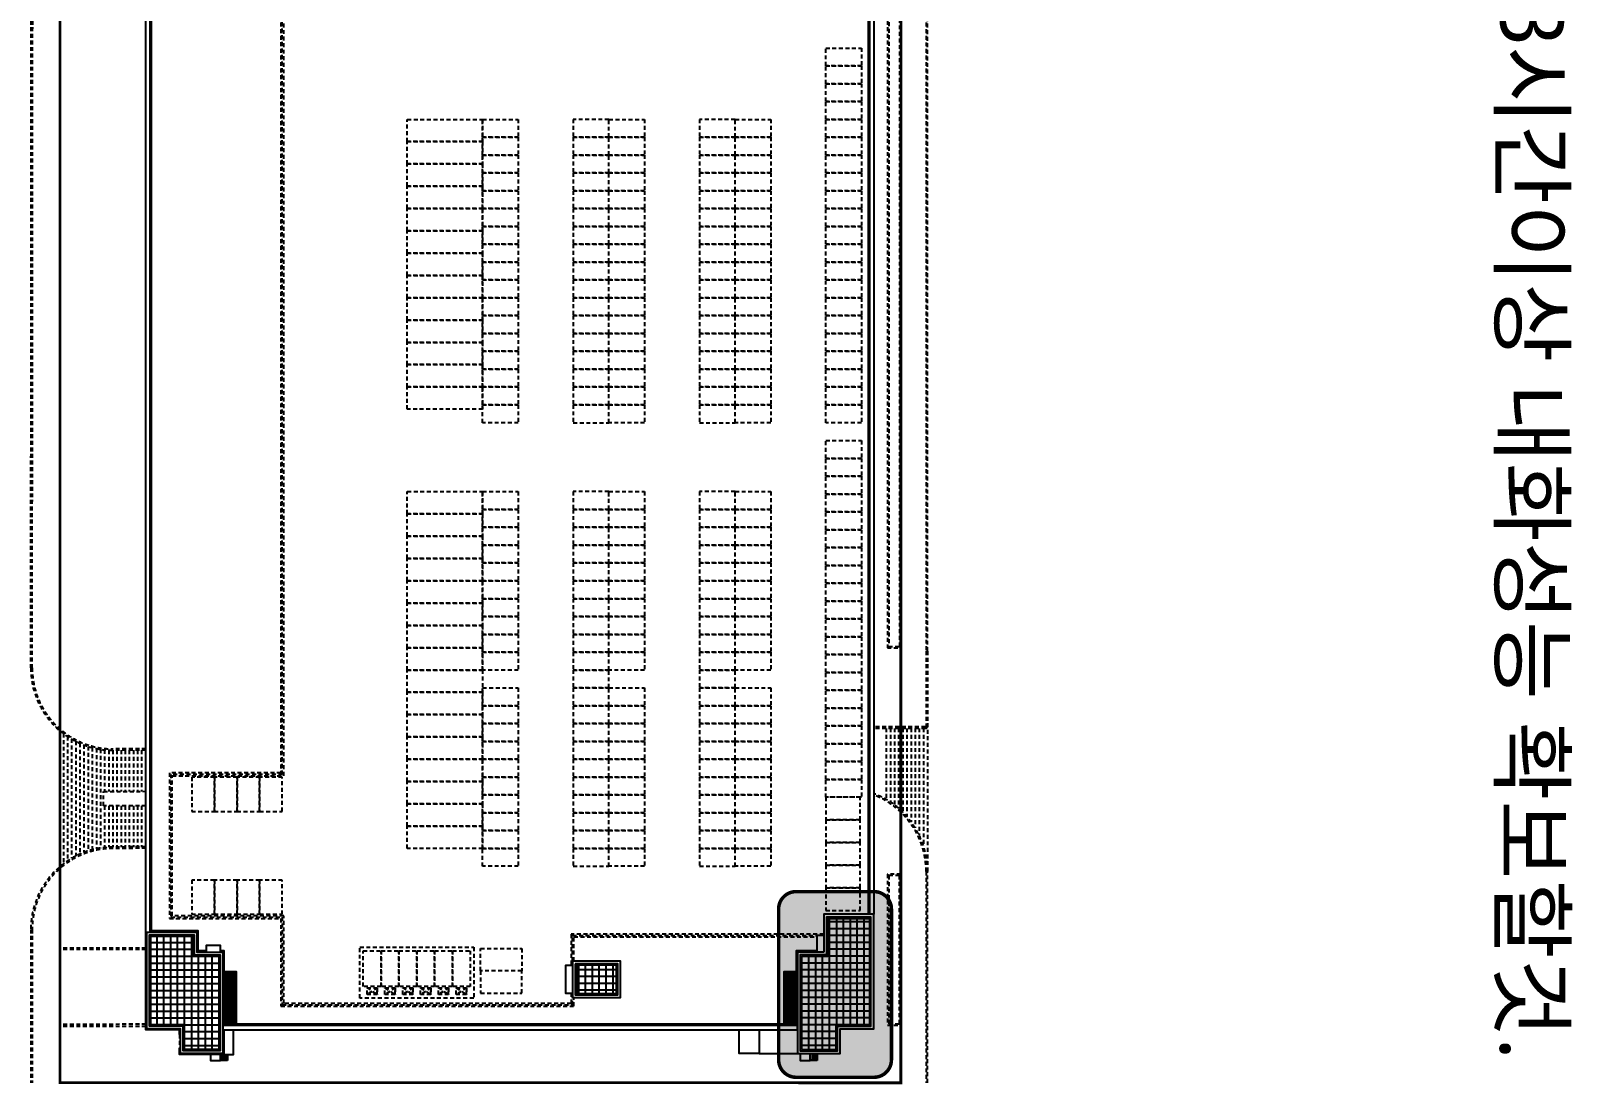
# Model space of a CAD drawing. Header units: millimetres. Extents: x -65167 to 413267, y -17142 to 66587.
# Drawn here: x 263117 to 267520, y 1441 to 4449 of the extents above; entities that cross this region are included whole.
import ezdxf
from ezdxf.enums import TextEntityAlignment as Align

# ---------------------------------------------------------------- set-up
doc = ezdxf.new("R2010")
doc.units = ezdxf.units.MM
doc.header["$LTSCALE"] = 75
doc.header["$MEASUREMENT"] = 0
doc.linetypes.add('-HID', pattern=[2.5, 1.5, -1])
doc.linetypes.add('HIDDEN', pattern=[2, 1, -1])
doc.layers.get('0').update_dxf_attribs({"linetype": 'CONTINUOUS'})
for name, color, linetype in [('ELE2', 3, 'CONTINUOUS'), ('ELE3', 6, 'CONTINUOUS'), ('ELE6', 8, 'CONTINUOUS'), ('ELE9', 9, 'CONTINUOUS'), ('ETC', 9, 'CONTINUOUS'), ('FAC', 6, 'CONTINUOUS'), ('FIN(패널-T75 글라스울)', 6, 'CONTINUOUS'), ('HAT 254', 254, 'CONTINUOUS'), ('HAT-252', 252, 'CONTINUOUS'), ('LAND-2', 4, 'CONTINUOUS'), ('LAND-3', 9, 'CONTINUOUS'), ('LED', 7, 'CONTINUOUS'), ('TEXT', 3, 'CONTINUOUS'), ('TEXT(AXIS)', 2, 'CONTINUOUS'), ('트렌치', 9, 'CONTINUOUS')]:
    doc.layers.add(name, color=color, linetype=linetype)
doc.styles.add('나눔바른고딕', font='NanumBarunGothic.ttf')

# ---------------------------------------------------------------- blocks, each defined once
blk = doc.blocks.new('weee')
at = {"layer": 'ELE2', "color": 253, "ltscale": 0.1}
for points in [[(-5069.6, 49304.1), (-5069.6, 49315.9), (-1925.8, 49315.9)], [(-5069.6, 49304.1), (-1925.8, 49304.1)], [(-1596, 49098.3), (-1607.8, 49098.3), (-1607.8, 47456.8), (-1596, 47456.8), (-1596, 49098.3)], [(-1874.8, 47236.8), (-5072.1, 47236.8), (-5072.1, 48996.4)], [(-1874.8, 47248.5), (-5060.3, 47248.5), (-5060.3, 48996.4), (-5072.1, 48996.4)], [(-1779.3, 48455.4), (-1779.3, 48435.8), (-1700.9, 48435.8), (-1700.9, 48455.4)], [(-1874.8, 47236.8), (-1874.8, 47248.5)]]:
    blk.add_lwpolyline(points, dxfattribs=at)
at = {"layer": 'ELE3', "color": 253, "ltscale": 0.1}
for points in [[(-1596, 48988.5), (-1527.9, 48988.5), (-1527.9, 49098.3)], [(-1596, 47459.2), (-1525.5, 47459.2), (-1525.5, 47332.8), (-1543.6, 47332.8)], [(-1582.8, 47332.8), (-1596, 47332.8), (-1596, 47236.8), (-1874.8, 47236.8)]]:
    blk.add_lwpolyline(points, dxfattribs=at)
at = {"layer": 'ELE6', "color": 253, "ltscale": 0.1}
for points in [[(-1527.9, 49154.2), (-1508.3, 49154.2)], [(-1527.9, 49149.3), (-1510.3, 49149.3)], [(-1527.9, 49144.4), (-1510.3, 49144.4)], [(-1527.9, 49139.5), (-1510.3, 49139.5)], [(-1510.3, 49134.6), (-1510.3, 49154.2)], [(-1509.3, 49134.6), (-1509.3, 49154.2)], [(-1509.3, 49149.3), (-1508.3, 49149.3)], [(-1509.3, 49144.4), (-1508.3, 49144.4)], [(-1509.3, 49139.5), (-1508.3, 49139.5)], [(-1508.3, 49154.2), (-1508.3, 49134.6)], [(-1527.9, 49106.1), (-1508.3, 49106.1), (-1508.3, 49134.6), (-1527.9, 49134.6)], [(-1527.9, 48988.5), (-1527.9, 48931.7), (-1596, 48931.7)], [(-1757.2, 47492.1), (-1607.8, 47492.1)], [(-1525.5, 47459.2), (-1525.5, 47486.7), (-1596, 47486.7)], [(-1525.5, 47469.5), (-1508.3, 47469.5)], [(-1525.5, 47464.6), (-1510.3, 47464.6)], [(-1510.3, 47449.9), (-1510.3, 47469.5)], [(-1509.3, 47449.9), (-1509.3, 47469.5)], [(-1509.3, 47464.6), (-1508.3, 47464.6)], [(-1508.3, 47469.5), (-1508.3, 47449.9)], [(-1525.5, 47459.7), (-1510.3, 47459.7)], [(-1525.5, 47454.8), (-1510.3, 47454.8)], [(-1525.5, 47421.5), (-1508.3, 47421.5), (-1508.3, 47449.9), (-1525.5, 47449.9)], [(-1509.3, 47459.7), (-1508.3, 47459.7)], [(-1509.3, 47454.8), (-1508.3, 47454.8)]]:
    blk.add_lwpolyline(points, dxfattribs=at)
at = {"layer": 'ELE6', "color": 253, "ltscale": 5}
for points in [[(-1757.2, 49063), (-1607.8, 49063)], [(-1753.3, 49074.8), (-1611.7, 49074.8)], [(-1753.3, 49070.9), (-1611.7, 49070.9)], [(-1753.3, 49066.9), (-1611.7, 49066.9)], [(-1753.3, 47488.2), (-1611.7, 47488.2)], [(-1753.3, 47484.2), (-1611.7, 47484.2)], [(-1753.3, 47480.3), (-1611.7, 47480.3)]]:
    blk.add_lwpolyline(points, dxfattribs=at)
at = {"layer": 'ELE9', "color": 253, "linetype": '-HID', "ltscale": 0.1}
for points in [[(-2471.7, 49469.3), (-2040.5, 49469.3)], [(-2457, 49457.5), (-2122.3, 49457.5)], [(-2457, 49445.8), (-2151.5, 49445.8)], [(-2457, 49434), (-2173.1, 49434)], [(-2457, 49422.3), (-2190.4, 49422.3)], [(-2457, 49410.5), (-2205, 49410.5)], [(-2457, 49398.7), (-2217.5, 49398.7)], [(-2457, 49387), (-2228.4, 49387)], [(-2457, 49375.2), (-2237.9, 49375.2)], [(-2457, 49363.5), (-2246.3, 49363.5)], [(-2457, 49351.7), (-2253.6, 49351.7)], [(-2394.2, 47224.5), (-2276.6, 47224.5)], [(-2394.2, 47212.8), (-2276.6, 47212.8)], [(-2394.2, 47201), (-2276.6, 47201)], [(-2235.9, 47236.8), (-2235.5, 47115.8), (-2276.6, 47115.8), (-2277.1, 47236.8)], [(-2235.5, 47224.5), (-2117.9, 47224.5)], [(-2235.5, 47212.8), (-2117.9, 47212.8)], [(-2235.5, 47201), (-2117.9, 47201)], [(-2394.2, 47189.2), (-2276.6, 47189.2)], [(-2394.2, 47177.5), (-2276.6, 47177.5)], [(-2394.2, 47165.7), (-2276.6, 47165.7)], [(-2235.5, 47189.2), (-2117.9, 47189.2)], [(-2235.5, 47177.5), (-2117.9, 47177.5)], [(-2235.5, 47165.7), (-2117.9, 47165.7)], [(-2395.5, 47118.7), (-2276.6, 47118.7)], [(-2394.6, 47130.4), (-2276.6, 47130.4)], [(-2394.2, 47154), (-2276.6, 47154)], [(-2394.2, 47142.2), (-2276.6, 47142.2)], [(-2235.5, 47154), (-2117.9, 47154)], [(-2235.5, 47142.2), (-2117.9, 47142.2)], [(-2235.5, 47130.4), (-2117.5, 47130.4)], [(-2235.5, 47118.7), (-2116.6, 47118.7)], [(-2405.4, 47071.6), (-2106.7, 47071.6)], [(-2402, 47083.4), (-2110.1, 47083.4)], [(-2399.2, 47095.2), (-2112.9, 47095.2)], [(-2397.1, 47106.9), (-2115.1, 47106.9)], [(-2426.4, 47024.6), (-2085.8, 47024.6)], [(-2420, 47036.4), (-2092.2, 47036.4)], [(-2414.4, 47048.1), (-2097.8, 47048.1)], [(-2409.5, 47059.9), (-2102.6, 47059.9)], [(-2449.9, 46991.4), (-2062.3, 46991.4)], [(-2442.1, 47001.1), (-2070.1, 47001.1)], [(-2433.7, 47012.8), (-2078.4, 47012.8)]]:
    blk.add_lwpolyline(points, dxfattribs=at)
for points in [[(-4400.3, 49280.6), (-4349.3, 49280.6), (-4349.3, 49178.7), (-4400.3, 49178.7)], [(-4349.3, 49280.6), (-4298.4, 49280.6), (-4298.4, 49178.7), (-4349.3, 49178.7)], [(-4298.4, 49280.6), (-4247.4, 49280.6), (-4247.4, 49178.7), (-4298.4, 49178.7)], [(-4247.4, 49280.6), (-4196.5, 49280.6), (-4196.5, 49178.7), (-4247.4, 49178.7)], [(-4196.5, 49280.6), (-4145.5, 49280.6), (-4145.5, 49178.7), (-4196.5, 49178.7)], [(-4145.5, 49280.6), (-4094.5, 49280.6), (-4094.5, 49178.7), (-4145.5, 49178.7)], [(-4094.5, 49280.6), (-4043.6, 49280.6), (-4043.6, 49178.7), (-4094.5, 49178.7)], [(-4043.6, 49280.6), (-3992.6, 49280.6), (-3992.6, 49178.7), (-4043.6, 49178.7)], [(-3992.6, 49280.6), (-3941.7, 49280.6), (-3941.7, 49178.7), (-3992.6, 49178.7)], [(-3941.7, 49280.6), (-3890.7, 49280.6), (-3890.7, 49178.7), (-3941.7, 49178.7)], [(-3890.7, 49280.6), (-3839.7, 49280.6), (-3839.7, 49178.7), (-3890.7, 49178.7)], [(-3839.7, 49280.6), (-3788.8, 49280.6), (-3788.8, 49178.7), (-3839.7, 49178.7)], [(-3788.8, 49280.6), (-3737.8, 49280.6), (-3737.8, 49178.7), (-3788.8, 49178.7)], [(-3737.8, 49280.6), (-3686.9, 49280.6), (-3686.9, 49178.7), (-3737.8, 49178.7)], [(-3686.9, 49280.6), (-3635.9, 49280.6), (-3635.9, 49178.7), (-3686.9, 49178.7)], [(-3635.9, 49280.6), (-3584.9, 49280.6), (-3584.9, 49178.7), (-3635.9, 49178.7)], [(-3584.9, 49280.6), (-3534, 49280.6), (-3534, 49178.7), (-3584.9, 49178.7)], [(-3534, 49280.6), (-3483, 49280.6), (-3483, 49178.7), (-3534, 49178.7)], [(-3483, 49280.6), (-3432.1, 49280.6), (-3432.1, 49178.7), (-3483, 49178.7)], [(-3432.1, 49280.6), (-3381.1, 49280.6), (-3381.1, 49178.7), (-3432.1, 49178.7)], [(-3381.1, 49280.6), (-3330.1, 49280.6), (-3330.1, 49178.7), (-3381.1, 49178.7)], [(-3279.2, 49280.6), (-3228.2, 49280.6), (-3228.2, 49178.7), (-3279.2, 49178.7)], [(-3228.2, 49280.6), (-3177.3, 49280.6), (-3177.3, 49178.7), (-3228.2, 49178.7)], [(-3177.3, 49280.6), (-3126.3, 49280.6), (-3126.3, 49178.7), (-3177.3, 49178.7)], [(-3126.3, 49280.6), (-3075.3, 49280.6), (-3075.3, 49178.7), (-3126.3, 49178.7)], [(-3075.3, 49280.6), (-3024.4, 49280.6), (-3024.4, 49178.7), (-3075.3, 49178.7)], [(-3024.4, 49280.6), (-2973.4, 49280.6), (-2973.4, 49178.7), (-3024.4, 49178.7)], [(-2973.4, 49280.6), (-2922.5, 49280.6), (-2922.5, 49178.7), (-2973.4, 49178.7)], [(-2922.5, 49280.6), (-2871.5, 49280.6), (-2871.5, 49178.7), (-2922.5, 49178.7)], [(-2871.5, 49280.6), (-2820.5, 49280.6), (-2820.5, 49178.7), (-2871.5, 49178.7)], [(-2820.5, 49280.6), (-2769.6, 49280.6), (-2769.6, 49178.7), (-2820.5, 49178.7)], [(-2769.6, 49280.6), (-2718.6, 49280.6), (-2718.6, 49178.7), (-2769.6, 49178.7)], [(-2718.6, 49280.6), (-2667.7, 49280.6), (-2667.7, 49178.7), (-2718.6, 49178.7)], [(-2667.7, 49280.6), (-2616.7, 49280.6), (-2616.7, 49178.7), (-2667.7, 49178.7)], [(-2616.7, 49280.6), (-2565.7, 49280.6), (-2565.7, 49178.7), (-2616.7, 49178.7)], [(-2565.7, 49280.6), (-2514.8, 49280.6), (-2514.8, 49178.7), (-2565.7, 49178.7)], [(-2514.8, 49280.6), (-2463.8, 49280.6), (-2463.8, 49178.7), (-2514.8, 49178.7)], [(-2463.8, 49280.6), (-2412.9, 49280.6), (-2412.9, 49178.7), (-2463.8, 49178.7)], [(-2412.9, 49280.6), (-2361.9, 49280.6), (-2361.9, 49178.7), (-2412.9, 49178.7)], [(-2361.9, 49280.6), (-2310.9, 49280.6), (-2310.9, 49178.7), (-2361.9, 49178.7)], [(-2310.9, 49280.6), (-2260, 49280.6), (-2260, 49178.7), (-2310.9, 49178.7)], [(-2260, 49178.7), (-2195.3, 49178.7), (-2195.3, 49276.7), (-2260, 49276.7)], [(-2195.3, 49178.7), (-2130.6, 49178.7), (-2130.6, 49276.7), (-2195.3, 49276.7)], [(-2130.6, 49178.7), (-2065.9, 49178.7), (-2065.9, 49276.7), (-2130.6, 49276.7)], [(-2065.9, 49178.7), (-2001.3, 49178.7), (-2001.3, 49276.7), (-2065.9, 49276.7)], [(-2001.3, 49178.7), (-1936.6, 49178.7), (-1936.6, 49276.7), (-2001.3, 49276.7)], [(-4196.5, 49021.9), (-4145.5, 49021.9), (-4145.5, 48919.9), (-4196.5, 48919.9)], [(-4145.5, 49021.9), (-4094.5, 49021.9), (-4094.5, 48919.9), (-4145.5, 48919.9)], [(-4094.5, 49021.9), (-4043.6, 49021.9), (-4043.6, 48919.9), (-4094.5, 48919.9)], [(-4043.6, 49021.9), (-3992.6, 49021.9), (-3992.6, 48919.9), (-4043.6, 48919.9)], [(-3992.6, 49021.9), (-3941.7, 49021.9), (-3941.7, 48919.9), (-3992.6, 48919.9)], [(-3941.7, 49021.9), (-3890.7, 49021.9), (-3890.7, 48919.9), (-3941.7, 48919.9)], [(-3890.7, 49021.9), (-3839.7, 49021.9), (-3839.7, 48919.9), (-3890.7, 48919.9)], [(-3839.7, 49021.9), (-3788.8, 49021.9), (-3788.8, 48919.9), (-3839.7, 48919.9)], [(-3788.8, 49021.9), (-3737.8, 49021.9), (-3737.8, 48919.9), (-3788.8, 48919.9)], [(-3737.8, 49021.9), (-3686.9, 49021.9), (-3686.9, 48919.9), (-3737.8, 48919.9)], [(-3686.9, 49021.9), (-3635.9, 49021.9), (-3635.9, 48919.9), (-3686.9, 48919.9)], [(-3635.9, 49021.9), (-3584.9, 49021.9), (-3584.9, 48919.9), (-3635.9, 48919.9)], [(-3584.9, 49021.9), (-3534, 49021.9), (-3534, 48919.9), (-3584.9, 48919.9)], [(-3534, 49021.9), (-3483, 49021.9), (-3483, 48919.9), (-3534, 48919.9)], [(-3483, 49021.9), (-3432.1, 49021.9), (-3432.1, 48919.9), (-3483, 48919.9)], [(-3432.1, 49021.9), (-3381.1, 49021.9), (-3381.1, 48919.9), (-3432.1, 48919.9)], [(-3381.1, 49021.9), (-3330.1, 49021.9), (-3330.1, 48919.9), (-3381.1, 48919.9)], [(-3133.2, 49021.9), (-3082.2, 49021.9), (-3082.2, 48919.9), (-3133.2, 48919.9)], [(-3082.2, 49021.9), (-3031.2, 49021.9), (-3031.2, 48919.9), (-3082.2, 48919.9)], [(-3031.2, 49021.9), (-2980.3, 49021.9), (-2980.3, 48919.9), (-3031.2, 48919.9)], [(-2980.3, 49021.9), (-2929.3, 49021.9), (-2929.3, 48919.9), (-2980.3, 48919.9)], [(-2929.3, 49021.9), (-2878.4, 49021.9), (-2878.4, 48919.9), (-2929.3, 48919.9)], [(-2878.4, 49021.9), (-2827.4, 49021.9), (-2827.4, 48919.9), (-2878.4, 48919.9)], [(-2827.4, 49021.9), (-2776.4, 49021.9), (-2776.4, 48919.9), (-2827.4, 48919.9)], [(-2776.4, 49021.9), (-2725.5, 49021.9), (-2725.5, 48919.9), (-2776.4, 48919.9)], [(-2725.5, 49021.9), (-2674.5, 49021.9), (-2674.5, 48919.9), (-2725.5, 48919.9)], [(-2674.5, 49021.9), (-2623.6, 49021.9), (-2623.6, 48919.9), (-2674.5, 48919.9)], [(-2572.6, 49021.9), (-2521.6, 49021.9), (-2521.6, 48919.9), (-2572.6, 48919.9)], [(-2521.6, 49021.9), (-2470.7, 49021.9), (-2470.7, 48919.9), (-2521.6, 48919.9)], [(-2470.7, 49021.9), (-2419.7, 49021.9), (-2419.7, 48919.9), (-2470.7, 48919.9)], [(-2419.7, 49021.9), (-2368.8, 49021.9), (-2368.8, 48919.9), (-2419.7, 48919.9)], [(-2368.8, 49021.9), (-2317.8, 49021.9), (-2317.8, 48919.9), (-2368.8, 48919.9)], [(-2317.8, 49021.9), (-2266.8, 49021.9), (-2266.8, 48919.9), (-2317.8, 48919.9)], [(-2266.8, 49021.9), (-2215.9, 49021.9), (-2215.9, 48919.9), (-2266.8, 48919.9)], [(-2215.9, 49021.9), (-2164.9, 49021.9), (-2164.9, 48919.9), (-2215.9, 48919.9)], [(-2164.9, 49021.9), (-2114, 49021.9), (-2114, 48919.9), (-2164.9, 48919.9)], [(-2114, 49021.9), (-2063, 49021.9), (-2063, 48919.9), (-2114, 48919.9)], [(-4196.5, 48818), (-4145.5, 48818), (-4145.5, 48919.9), (-4196.5, 48919.9)], [(-4145.5, 48818), (-4094.5, 48818), (-4094.5, 48919.9), (-4145.5, 48919.9)], [(-4094.5, 48818), (-4043.6, 48818), (-4043.6, 48919.9), (-4094.5, 48919.9)], [(-4043.6, 48818), (-3992.6, 48818), (-3992.6, 48919.9), (-4043.6, 48919.9)], [(-3992.6, 48818), (-3941.7, 48818), (-3941.7, 48919.9), (-3992.6, 48919.9)], [(-3941.7, 48818), (-3890.7, 48818), (-3890.7, 48919.9), (-3941.7, 48919.9)], [(-3890.7, 48818), (-3839.7, 48818), (-3839.7, 48919.9), (-3890.7, 48919.9)], [(-3839.7, 48818), (-3788.8, 48818), (-3788.8, 48919.9), (-3839.7, 48919.9)], [(-3788.8, 48818), (-3737.8, 48818), (-3737.8, 48919.9), (-3788.8, 48919.9)], [(-3737.8, 48818), (-3686.9, 48818), (-3686.9, 48919.9), (-3737.8, 48919.9)], [(-3686.9, 48818), (-3635.9, 48818), (-3635.9, 48919.9), (-3686.9, 48919.9)], [(-3635.9, 48818), (-3584.9, 48818), (-3584.9, 48919.9), (-3635.9, 48919.9)], [(-3584.9, 48818), (-3534, 48818), (-3534, 48919.9), (-3584.9, 48919.9)], [(-3534, 48818), (-3483, 48818), (-3483, 48919.9), (-3534, 48919.9)], [(-3483, 48818), (-3432.1, 48818), (-3432.1, 48919.9), (-3483, 48919.9)], [(-3432.1, 48818), (-3381.1, 48818), (-3381.1, 48919.9), (-3432.1, 48919.9)], [(-3381.1, 48818), (-3330.1, 48818), (-3330.1, 48919.9), (-3381.1, 48919.9)], [(-3133.2, 48818), (-3082.2, 48818), (-3082.2, 48919.9), (-3133.2, 48919.9)], [(-3082.2, 48818), (-3031.2, 48818), (-3031.2, 48919.9), (-3082.2, 48919.9)], [(-3031.2, 48818), (-2980.3, 48818), (-2980.3, 48919.9), (-3031.2, 48919.9)], [(-2980.3, 48818), (-2929.3, 48818), (-2929.3, 48919.9), (-2980.3, 48919.9)], [(-2929.3, 48818), (-2878.4, 48818), (-2878.4, 48919.9), (-2929.3, 48919.9)], [(-2878.4, 48818), (-2827.4, 48818), (-2827.4, 48919.9), (-2878.4, 48919.9)], [(-2827.4, 48818), (-2776.4, 48818), (-2776.4, 48919.9), (-2827.4, 48919.9)], [(-2776.4, 48818), (-2725.5, 48818), (-2725.5, 48919.9), (-2776.4, 48919.9)], [(-2725.5, 48818), (-2674.5, 48818), (-2674.5, 48919.9), (-2725.5, 48919.9)], [(-2674.5, 48818), (-2623.6, 48818), (-2623.6, 48919.9), (-2674.5, 48919.9)], [(-2623.6, 48818), (-2572.6, 48818), (-2572.6, 48919.9), (-2623.6, 48919.9)], [(-2572.6, 48818), (-2521.6, 48818), (-2521.6, 48919.9), (-2572.6, 48919.9)], [(-2521.6, 48818), (-2470.7, 48818), (-2470.7, 48919.9), (-2521.6, 48919.9)], [(-2470.7, 48818), (-2419.7, 48818), (-2419.7, 48919.9), (-2470.7, 48919.9)], [(-2419.7, 48818), (-2368.8, 48818), (-2368.8, 48919.9), (-2419.7, 48919.9)], [(-2368.8, 48818), (-2317.8, 48818), (-2317.8, 48919.9), (-2368.8, 48919.9)], [(-2317.8, 48818), (-2266.8, 48818), (-2266.8, 48919.9), (-2317.8, 48919.9)], [(-2266.8, 48818), (-2215.9, 48818), (-2215.9, 48919.9), (-2266.8, 48919.9)], [(-2215.9, 48818), (-2164.9, 48818), (-2164.9, 48919.9), (-2215.9, 48919.9)], [(-2164.9, 48818), (-2114, 48818), (-2114, 48919.9), (-2164.9, 48919.9)], [(-2114, 48818), (-2063, 48818), (-2063, 48919.9), (-2114, 48919.9)], [(-4196.5, 48661.2), (-4145.5, 48661.2), (-4145.5, 48559.3), (-4196.5, 48559.3)], [(-4145.5, 48661.2), (-4094.5, 48661.2), (-4094.5, 48559.3), (-4145.5, 48559.3)], [(-4094.5, 48661.2), (-4043.6, 48661.2), (-4043.6, 48559.3), (-4094.5, 48559.3)], [(-4043.6, 48661.2), (-3992.6, 48661.2), (-3992.6, 48559.3), (-4043.6, 48559.3)], [(-3992.6, 48661.2), (-3941.7, 48661.2), (-3941.7, 48559.3), (-3992.6, 48559.3)], [(-3941.7, 48661.2), (-3890.7, 48661.2), (-3890.7, 48559.3), (-3941.7, 48559.3)], [(-3890.7, 48661.2), (-3839.7, 48661.2), (-3839.7, 48559.3), (-3890.7, 48559.3)], [(-3839.7, 48661.2), (-3788.8, 48661.2), (-3788.8, 48559.3), (-3839.7, 48559.3)], [(-3788.8, 48661.2), (-3737.8, 48661.2), (-3737.8, 48559.3), (-3788.8, 48559.3)], [(-3737.8, 48661.2), (-3686.9, 48661.2), (-3686.9, 48559.3), (-3737.8, 48559.3)], [(-3686.9, 48661.2), (-3635.9, 48661.2), (-3635.9, 48559.3), (-3686.9, 48559.3)], [(-3635.9, 48661.2), (-3584.9, 48661.2), (-3584.9, 48559.3), (-3635.9, 48559.3)], [(-3584.9, 48661.2), (-3534, 48661.2), (-3534, 48559.3), (-3584.9, 48559.3)], [(-3534, 48661.2), (-3483, 48661.2), (-3483, 48559.3), (-3534, 48559.3)], [(-3483, 48661.2), (-3432.1, 48661.2), (-3432.1, 48559.3), (-3483, 48559.3)], [(-3432.1, 48661.2), (-3381.1, 48661.2), (-3381.1, 48559.3), (-3432.1, 48559.3)], [(-3381.1, 48661.2), (-3330.1, 48661.2), (-3330.1, 48559.3), (-3381.1, 48559.3)], [(-3133.2, 48661.2), (-3082.2, 48661.2), (-3082.2, 48559.3), (-3133.2, 48559.3)], [(-3082.2, 48661.2), (-3031.2, 48661.2), (-3031.2, 48559.3), (-3082.2, 48559.3)], [(-3031.2, 48661.2), (-2980.3, 48661.2), (-2980.3, 48559.3), (-3031.2, 48559.3)], [(-2980.3, 48661.2), (-2929.3, 48661.2), (-2929.3, 48559.3), (-2980.3, 48559.3)], [(-2929.3, 48661.2), (-2878.4, 48661.2), (-2878.4, 48559.3), (-2929.3, 48559.3)], [(-2878.4, 48661.2), (-2827.4, 48661.2), (-2827.4, 48559.3), (-2878.4, 48559.3)], [(-2827.4, 48661.2), (-2776.4, 48661.2), (-2776.4, 48559.3), (-2827.4, 48559.3)], [(-2776.4, 48661.2), (-2725.5, 48661.2), (-2725.5, 48559.3), (-2776.4, 48559.3)], [(-2725.5, 48661.2), (-2674.5, 48661.2), (-2674.5, 48559.3), (-2725.5, 48559.3)], [(-2674.5, 48661.2), (-2623.6, 48661.2), (-2623.6, 48559.3), (-2674.5, 48559.3)], [(-2572.6, 48661.2), (-2521.6, 48661.2), (-2521.6, 48559.3), (-2572.6, 48559.3)], [(-2521.6, 48661.2), (-2470.7, 48661.2), (-2470.7, 48559.3), (-2521.6, 48559.3)], [(-2470.7, 48661.2), (-2419.7, 48661.2), (-2419.7, 48559.3), (-2470.7, 48559.3)], [(-2419.7, 48661.2), (-2368.8, 48661.2), (-2368.8, 48559.3), (-2419.7, 48559.3)], [(-2368.8, 48661.2), (-2317.8, 48661.2), (-2317.8, 48559.3), (-2368.8, 48559.3)], [(-2317.8, 48661.2), (-2266.8, 48661.2), (-2266.8, 48559.3), (-2317.8, 48559.3)], [(-2266.8, 48661.2), (-2215.9, 48661.2), (-2215.9, 48559.3), (-2266.8, 48559.3)], [(-2215.9, 48661.2), (-2164.9, 48661.2), (-2164.9, 48559.3), (-2215.9, 48559.3)], [(-2164.9, 48661.2), (-2114, 48661.2), (-2114, 48559.3), (-2164.9, 48559.3)], [(-2114, 48661.2), (-2063, 48661.2), (-2063, 48559.3), (-2114, 48559.3)], [(-4196.5, 48457.4), (-4145.5, 48457.4), (-4145.5, 48559.3), (-4196.5, 48559.3)], [(-4145.5, 48457.4), (-4094.5, 48457.4), (-4094.5, 48559.3), (-4145.5, 48559.3)], [(-4094.5, 48457.4), (-4043.6, 48457.4), (-4043.6, 48559.3), (-4094.5, 48559.3)], [(-4043.6, 48457.4), (-3992.6, 48457.4), (-3992.6, 48559.3), (-4043.6, 48559.3)], [(-3992.6, 48457.4), (-3941.7, 48457.4), (-3941.7, 48559.3), (-3992.6, 48559.3)], [(-3941.7, 48457.4), (-3890.7, 48457.4), (-3890.7, 48559.3), (-3941.7, 48559.3)], [(-3890.7, 48457.4), (-3839.7, 48457.4), (-3839.7, 48559.3), (-3890.7, 48559.3)], [(-3839.7, 48457.4), (-3788.8, 48457.4), (-3788.8, 48559.3), (-3839.7, 48559.3)], [(-3788.8, 48457.4), (-3737.8, 48457.4), (-3737.8, 48559.3), (-3788.8, 48559.3)], [(-3737.8, 48457.4), (-3686.9, 48457.4), (-3686.9, 48559.3), (-3737.8, 48559.3)], [(-3686.9, 48457.4), (-3635.9, 48457.4), (-3635.9, 48559.3), (-3686.9, 48559.3)], [(-3635.9, 48457.4), (-3584.9, 48457.4), (-3584.9, 48559.3), (-3635.9, 48559.3)], [(-3584.9, 48457.4), (-3534, 48457.4), (-3534, 48559.3), (-3584.9, 48559.3)], [(-3534, 48457.4), (-3483, 48457.4), (-3483, 48559.3), (-3534, 48559.3)], [(-3483, 48457.4), (-3432.1, 48457.4), (-3432.1, 48559.3), (-3483, 48559.3)], [(-3432.1, 48457.4), (-3381.1, 48457.4), (-3381.1, 48559.3), (-3432.1, 48559.3)], [(-3381.1, 48457.4), (-3330.1, 48457.4), (-3330.1, 48559.3), (-3381.1, 48559.3)], [(-3133.2, 48457.4), (-3082.2, 48457.4), (-3082.2, 48559.3), (-3133.2, 48559.3)], [(-3082.2, 48457.4), (-3031.2, 48457.4), (-3031.2, 48559.3), (-3082.2, 48559.3)], [(-3031.2, 48457.4), (-2980.3, 48457.4), (-2980.3, 48559.3), (-3031.2, 48559.3)], [(-2980.3, 48457.4), (-2929.3, 48457.4), (-2929.3, 48559.3), (-2980.3, 48559.3)], [(-2929.3, 48457.4), (-2878.4, 48457.4), (-2878.4, 48559.3), (-2929.3, 48559.3)], [(-2878.4, 48457.4), (-2827.4, 48457.4), (-2827.4, 48559.3), (-2878.4, 48559.3)], [(-2827.4, 48457.4), (-2776.4, 48457.4), (-2776.4, 48559.3), (-2827.4, 48559.3)], [(-2776.4, 48457.4), (-2725.5, 48457.4), (-2725.5, 48559.3), (-2776.4, 48559.3)], [(-2725.5, 48457.4), (-2674.5, 48457.4), (-2674.5, 48559.3), (-2725.5, 48559.3)], [(-2674.5, 48457.4), (-2623.6, 48457.4), (-2623.6, 48559.3), (-2674.5, 48559.3)], [(-2623.6, 48457.4), (-2572.6, 48457.4), (-2572.6, 48559.3), (-2623.6, 48559.3)], [(-2572.6, 48457.4), (-2521.6, 48457.4), (-2521.6, 48559.3), (-2572.6, 48559.3)], [(-2521.6, 48457.4), (-2470.7, 48457.4), (-2470.7, 48559.3), (-2521.6, 48559.3)], [(-2470.7, 48457.4), (-2419.7, 48457.4), (-2419.7, 48559.3), (-2470.7, 48559.3)], [(-2419.7, 48457.4), (-2368.8, 48457.4), (-2368.8, 48559.3), (-2419.7, 48559.3)], [(-2368.8, 48457.4), (-2317.8, 48457.4), (-2317.8, 48559.3), (-2368.8, 48559.3)], [(-2317.8, 48457.4), (-2266.8, 48457.4), (-2266.8, 48559.3), (-2317.8, 48559.3)], [(-2266.8, 48457.4), (-2215.9, 48457.4), (-2215.9, 48559.3), (-2266.8, 48559.3)], [(-2215.9, 48457.4), (-2164.9, 48457.4), (-2164.9, 48559.3), (-2215.9, 48559.3)], [(-2164.9, 48457.4), (-2114, 48457.4), (-2114, 48559.3), (-2164.9, 48559.3)], [(-2114, 48457.4), (-2063, 48457.4), (-2063, 48559.3), (-2114, 48559.3)], [(-4196.5, 48300.6), (-4145.5, 48300.6), (-4145.5, 48198.7), (-4196.5, 48198.7)], [(-4145.5, 48300.6), (-4094.5, 48300.6), (-4094.5, 48198.7), (-4145.5, 48198.7)], [(-4094.5, 48300.6), (-4043.6, 48300.6), (-4043.6, 48198.7), (-4094.5, 48198.7)], [(-4043.6, 48300.6), (-3992.6, 48300.6), (-3992.6, 48198.7), (-4043.6, 48198.7)], [(-3992.6, 48300.6), (-3941.7, 48300.6), (-3941.7, 48198.7), (-3992.6, 48198.7)], [(-3941.7, 48300.6), (-3890.7, 48300.6), (-3890.7, 48198.7), (-3941.7, 48198.7)], [(-3890.7, 48300.6), (-3839.7, 48300.6), (-3839.7, 48198.7), (-3890.7, 48198.7)], [(-3839.7, 48300.6), (-3788.8, 48300.6), (-3788.8, 48198.7), (-3839.7, 48198.7)], [(-3788.8, 48300.6), (-3737.8, 48300.6), (-3737.8, 48198.7), (-3788.8, 48198.7)], [(-3737.8, 48300.6), (-3686.9, 48300.6), (-3686.9, 48198.7), (-3737.8, 48198.7)], [(-3686.9, 48300.6), (-3635.9, 48300.6), (-3635.9, 48198.7), (-3686.9, 48198.7)], [(-3635.9, 48300.6), (-3584.9, 48300.6), (-3584.9, 48198.7), (-3635.9, 48198.7)], [(-3584.9, 48300.6), (-3534, 48300.6), (-3534, 48198.7), (-3584.9, 48198.7)], [(-3534, 48300.6), (-3483, 48300.6), (-3483, 48198.7), (-3534, 48198.7)], [(-3483, 48300.6), (-3432.1, 48300.6), (-3432.1, 48198.7), (-3483, 48198.7)], [(-3432.1, 48300.6), (-3381.1, 48300.6), (-3381.1, 48198.7), (-3432.1, 48198.7)], [(-3381.1, 48300.6), (-3330.1, 48300.6), (-3330.1, 48198.7), (-3381.1, 48198.7)], [(-3133.2, 48300.6), (-3082.2, 48300.6), (-3082.2, 48198.7), (-3133.2, 48198.7)], [(-3082.2, 48300.6), (-3031.2, 48300.6), (-3031.2, 48198.7), (-3082.2, 48198.7)], [(-3031.2, 48300.6), (-2980.3, 48300.6), (-2980.3, 48198.7), (-3031.2, 48198.7)], [(-2980.3, 48300.6), (-2929.3, 48300.6), (-2929.3, 48198.7), (-2980.3, 48198.7)], [(-2929.3, 48300.6), (-2878.4, 48300.6), (-2878.4, 48198.7), (-2929.3, 48198.7)], [(-2878.4, 48300.6), (-2827.4, 48300.6), (-2827.4, 48198.7), (-2878.4, 48198.7)], [(-2827.4, 48300.6), (-2776.4, 48300.6), (-2776.4, 48198.7), (-2827.4, 48198.7)], [(-2776.4, 48300.6), (-2725.5, 48300.6), (-2725.5, 48198.7), (-2776.4, 48198.7)], [(-2725.5, 48300.6), (-2674.5, 48300.6), (-2674.5, 48198.7), (-2725.5, 48198.7)], [(-2674.5, 48300.6), (-2623.6, 48300.6), (-2623.6, 48198.7), (-2674.5, 48198.7)], [(-2572.6, 48300.6), (-2521.6, 48300.6), (-2521.6, 48198.7), (-2572.6, 48198.7)], [(-2521.6, 48300.6), (-2470.7, 48300.6), (-2470.7, 48198.7), (-2521.6, 48198.7)], [(-2470.7, 48300.6), (-2419.7, 48300.6), (-2419.7, 48198.7), (-2470.7, 48198.7)], [(-2419.7, 48300.6), (-2368.8, 48300.6), (-2368.8, 48198.7), (-2419.7, 48198.7)], [(-2368.8, 48300.6), (-2317.8, 48300.6), (-2317.8, 48198.7), (-2368.8, 48198.7)], [(-2317.8, 48300.6), (-2266.8, 48300.6), (-2266.8, 48198.7), (-2317.8, 48198.7)], [(-2266.8, 48300.6), (-2215.9, 48300.6), (-2215.9, 48198.7), (-2266.8, 48198.7)], [(-2215.9, 48300.6), (-2164.9, 48300.6), (-2164.9, 48198.7), (-2215.9, 48198.7)], [(-2164.9, 48300.6), (-2114, 48300.6), (-2114, 48198.7), (-2164.9, 48198.7)], [(-2114, 48300.6), (-2063, 48300.6), (-2063, 48198.7), (-2114, 48198.7)], [(-1827.8, 48310.4), (-1764.1, 48310.4), (-1764.1, 48192.8), (-1827.8, 48192.8)], [(-1764.1, 48192.8), (-1700.4, 48192.8), (-1700.4, 48310.4), (-1764.1, 48310.4)], [(-4196.5, 48198.7), (-4132.8, 48198.7), (-4132.8, 47983.1), (-4196.5, 47983.1)], [(-4132.8, 48198.7), (-4069.1, 48198.7), (-4069.1, 47983.1), (-4132.8, 47983.1)], [(-4069.1, 48198.7), (-4005.4, 48198.7), (-4005.4, 47983.1), (-4069.1, 47983.1)], [(-4005.4, 48198.7), (-3941.7, 48198.7), (-3941.7, 47983.1), (-4005.4, 47983.1)], [(-3941.7, 48198.7), (-3878, 48198.7), (-3878, 47983.1), (-3941.7, 47983.1)], [(-3878, 48198.7), (-3814.3, 48198.7), (-3814.3, 47983.1), (-3878, 47983.1)], [(-3814.3, 48198.7), (-3750.6, 48198.7), (-3750.6, 47983.1), (-3814.3, 47983.1)], [(-3750.6, 48198.7), (-3686.9, 48198.7), (-3686.9, 47983.1), (-3750.6, 47983.1)], [(-3686.9, 48198.7), (-3623.2, 48198.7), (-3623.2, 47983.1), (-3686.9, 47983.1)], [(-3623.2, 48198.7), (-3559.5, 48198.7), (-3559.5, 47983.1), (-3623.2, 47983.1)], [(-3559.5, 48198.7), (-3495.8, 48198.7), (-3495.8, 47983.1), (-3559.5, 47983.1)], [(-3495.8, 48198.7), (-3432.1, 48198.7), (-3432.1, 47983.1), (-3495.8, 47983.1)], [(-3432.1, 48198.7), (-3368.4, 48198.7), (-3368.4, 47983.1), (-3432.1, 47983.1)], [(-3133.2, 48198.7), (-3069.5, 48198.7), (-3069.5, 47983.1), (-3133.2, 47983.1)], [(-3069.5, 48198.7), (-3005.8, 48198.7), (-3005.8, 47983.1), (-3069.5, 47983.1)], [(-3005.8, 48198.7), (-2942.1, 48198.7), (-2942.1, 47983.1), (-3005.8, 47983.1)], [(-2942.1, 48198.7), (-2878.4, 48198.7), (-2878.4, 47983.1), (-2942.1, 47983.1)], [(-2878.4, 48198.7), (-2814.7, 48198.7), (-2814.7, 47983.1), (-2878.4, 47983.1)], [(-2814.7, 48198.7), (-2751, 48198.7), (-2751, 47983.1), (-2814.7, 47983.1)], [(-2751, 48198.7), (-2687.3, 48198.7), (-2687.3, 47983.1), (-2751, 47983.1)], [(-2687.3, 48198.7), (-2623.6, 48198.7), (-2623.6, 47983.1), (-2687.3, 47983.1)], [(-2623.6, 48198.7), (-2559.9, 48198.7), (-2559.9, 47983.1), (-2623.6, 47983.1)], [(-2559.9, 48198.7), (-2496.2, 48198.7), (-2496.2, 47983.1), (-2559.9, 47983.1)], [(-2496.2, 48198.7), (-2432.5, 48198.7), (-2432.5, 47983.1), (-2496.2, 47983.1)], [(-2432.5, 48198.7), (-2368.8, 48198.7), (-2368.8, 47983.1), (-2432.5, 47983.1)], [(-2368.8, 48198.7), (-2305.1, 48198.7), (-2305.1, 47983.1), (-2368.8, 47983.1)], [(-2305.1, 48198.7), (-2241.4, 48198.7), (-2241.4, 47983.1), (-2305.1, 47983.1)], [(-2241.4, 48198.7), (-2177.7, 48198.7), (-2177.7, 47983.1), (-2241.4, 47983.1)], [(-2177.7, 48198.7), (-2114, 48198.7), (-2114, 47983.1), (-2177.7, 47983.1)], [(-1821.9, 48112.4), (-1821.9, 48163.4), (-1720, 48163.4), (-1720, 48112.4)], [(-1821.9, 48061.5), (-1821.9, 48112.4), (-1720, 48112.4), (-1720, 48061.5)], [(-1821.9, 48010.5), (-1821.9, 48061.5), (-1720, 48061.5), (-1720, 48010.5)], [(-1821.9, 47959.5), (-1821.9, 48010.5), (-1720, 48010.5), (-1720, 47959.5)], [(-1821.9, 47908.6), (-1821.9, 47959.5), (-1720, 47959.5), (-1720, 47908.6)], [(-1821.9, 47857.6), (-1821.9, 47908.6), (-1720, 47908.6), (-1720, 47857.6)], [(-2219.8, 47561.7), (-2219.8, 47626.3), (-2317.8, 47626.3), (-2317.8, 47561.7)], [(-1925.8, 47561.7), (-1925.8, 47626.3), (-2023.8, 47626.3), (-2023.8, 47561.7)], [(-2219.8, 47497), (-2219.8, 47561.7), (-2317.8, 47561.7), (-2317.8, 47497)], [(-1925.8, 47497), (-1925.8, 47561.7), (-2023.8, 47561.7), (-2023.8, 47497)], [(-2219.8, 47432.3), (-2219.8, 47497), (-2317.8, 47497), (-2317.8, 47432.3)], [(-1925.8, 47432.3), (-1925.8, 47497), (-2023.8, 47497), (-2023.8, 47432.3)], [(-2219.8, 47367.6), (-2219.8, 47432.3), (-2317.8, 47432.3), (-2317.8, 47367.6)], [(-1925.8, 47367.6), (-1925.8, 47432.3), (-2023.8, 47432.3), (-2023.8, 47367.6)]]:
    blk.add_lwpolyline(points, close=True, dxfattribs=at)
at = {"layer": 'ETC', "color": 253, "linetype": '-HID', "ltscale": 0.1}
blk.add_lwpolyline([(-1831.7, 47847.8), (-1831.7, 48173.2), (-1686.7, 48173.2), (-1686.7, 47847.8)], close=True, dxfattribs=at)
at = {"layer": 'FAC', "color": 253, "linetype": '-HID', "ltscale": 0.1}
for points in [[(-1716.1, 48123.2), (-1716.1, 48152.6), (-1696.5, 48152.6), (-1696.5, 48123.2), (-1716.1, 48123.2), (-1696.5, 48152.6), (-1716.1, 48152.6), (-1696.5, 48123.2)], [(-1716.1, 48072.2), (-1716.1, 48101.6), (-1696.5, 48101.6), (-1696.5, 48072.2), (-1716.1, 48072.2), (-1696.5, 48101.6), (-1716.1, 48101.6), (-1696.5, 48072.2)], [(-1716.1, 48021.3), (-1716.1, 48050.7), (-1696.5, 48050.7), (-1696.5, 48021.3), (-1716.1, 48021.3), (-1696.5, 48050.7), (-1716.1, 48050.7), (-1696.5, 48021.3)], [(-1716.1, 47970.3), (-1716.1, 47999.7), (-1696.5, 47999.7), (-1696.5, 47970.3), (-1716.1, 47970.3), (-1696.5, 47999.7), (-1716.1, 47999.7), (-1696.5, 47970.3)], [(-1716.1, 47919.4), (-1716.1, 47948.8), (-1696.5, 47948.8), (-1696.5, 47919.4), (-1716.1, 47919.4), (-1696.5, 47948.8), (-1716.1, 47948.8), (-1696.5, 47919.4)], [(-1716.1, 47868.4), (-1716.1, 47897.8), (-1696.5, 47897.8), (-1696.5, 47868.4), (-1716.1, 47868.4), (-1696.5, 47897.8), (-1716.1, 47897.8), (-1696.5, 47868.4)]]:
    blk.add_lwpolyline(points, dxfattribs=at)
at = {"layer": 'HAT-252', "color": 253, "ltscale": 0.1}
for points in [[(-1780.3, 48570.1), (-1699.9, 48570.1)], [(-1768.5, 48467.2), (-1768.5, 48580.9)], [(-1748.9, 48467.2), (-1748.9, 48580.9)], [(-1729.3, 48467.2), (-1729.3, 48580.9)], [(-1709.7, 48467.2), (-1709.7, 48580.9)], [(-1780.3, 48550.5), (-1699.9, 48550.5)], [(-1780.3, 48530.9), (-1699.9, 48530.9)], [(-1780.3, 48511.3), (-1699.9, 48511.3)], [(-1780.3, 48491.7), (-1699.9, 48491.7)], [(-1780.3, 48472.1), (-1699.9, 48472.1)]]:
    blk.add_lwpolyline(points, dxfattribs=at)
at = {"layer": 'LAND-2', "color": 253, "linetype": '-HID', "ltscale": 0.1}
for points in [[(-1792, 48455.4), (-1865, 48455.4), (-1865, 49153.2)], [(-1792, 48459.3), (-1861.1, 48459.3), (-1861.1, 49153.2)], [(-5054, 47622.4), (-2329.6, 47622.4), (-2329.6, 47303.9), (-1914, 47303.9), (-1914, 47622.4), (-1663.2, 47622.4), (-1663.2, 48459.3), (-1688.2, 48459.3)], [(-2325.6, 47626.3), (-2325.6, 47307.8), (-1918, 47307.8), (-1918, 47626.3), (-1667.1, 47626.3), (-1667.1, 48455.4), (-1688.2, 48455.4)], [(-2325.6, 47626.3), (-5054, 47626.3)]]:
    blk.add_lwpolyline(points, dxfattribs=at)
at = {"layer": 'LAND-3', "color": 253, "linetype": '-HID', "ltscale": 0.1}
for points in [[(-2677.4, 49469.3), (-4922.7, 49469.3, 0.31169), (-5145.1, 49315.9), (-5145.1, 49315.9)], [(-5140.9, 49315.9, -0.309983), (-4922.7, 49465.4), (-2677.4, 49465.4)], [(-2677.4, 49469.3), (-2462.8, 49469.3, -0.414215), (-2457, 49463.4), (-2457, 49315.9)], [(-2677.4, 49465.4), (-2462.8, 49465.4, -0.414215), (-2460.9, 49463.4), (-2460.9, 49315.9)], [(-1444.6, 49469.3), (-2048.3, 49469.3, 0.31169), (-2270.8, 49315.9), (-2270.8, 49315.9)], [(-2266.6, 49315.9, -0.309983), (-2048.3, 49465.4), (-1444.6, 49465.4)], [(-2394.7, 47236.8), (-2394.2, 47143.3, -0.414214), (-2629.4, 46908.1), (-5463.2, 46910.1)], [(-2398.6, 47236.8), (-2398.2, 47143.3, -0.414214), (-2629.4, 46912), (-5463.2, 46914)], [(-2118.3, 47236.8), (-2117.9, 47143.3, 0.414214), (-1882.7, 46908.1), (-1444.9, 46908.1)], [(-2114.4, 47236.8), (-2114, 47143.3, 0.414214), (-1882.7, 46912), (-1444.9, 46912)]]:
    blk.add_lwpolyline(points, format="xyb", dxfattribs=at)
at = {"layer": 'LAND-3', "color": 253, "ltscale": 0.1, "const_width": 8}
blk.add_lwpolyline([(-5531.9, 46991.4), (-1444.9, 46991.4), (-1444.6, 49393.3), (-3461.3, 49393.1), (-5288.3, 49393.9)], dxfattribs=at)
at = {"layer": 'LAND-3', "color": 253, "linetype": '-HID', "ltscale": 0.1}
for points in [[(-2687.3, 49393.9), (-4853.1, 49393.9), (-4853.1, 49354.7), (-2687.3, 49354.7)], [(-2691.2, 49390), (-4849.1, 49390), (-4849.1, 49358.6), (-2691.2, 49358.6)], [(-2040.5, 49354.7), (-1609.3, 49354.7), (-1609.3, 49393.3), (-2040.5, 49393.3)], [(-2036.5, 49358.6), (-1613.2, 49358.6), (-1613.2, 49389.3), (-2036.5, 49389.3)]]:
    blk.add_lwpolyline(points, close=True, dxfattribs=at)
for points in [[(-1829.2, 47236.8), (-1828.8, 46991.4)], [(-1825.3, 47236.8), (-1824.9, 46991.4)], [(-1611.7, 47236.8), (-1611.2, 46991.4)], [(-1605.8, 47236.8), (-1605.3, 46991.4)]]:
    blk.add_lwpolyline(points, dxfattribs=at)
at = {"layer": 'TEXT(AXIS)', "color": 253, "ltscale": 0.1}
for points in [[(-1792, 48455.4), (-1688.2, 48455.4), (-1688.2, 48592.6), (-1792, 48592.6)], [(-1784.2, 48463.3), (-1696, 48463.3), (-1696, 48584.8), (-1784.2, 48584.8)]]:
    blk.add_lwpolyline(points, close=True, dxfattribs=at)
at = {"layer": '트렌치', "color": 253, "ltscale": 0.1}
for points in [[(-5069.6, 49300.2), (-1925.8, 49300.2)], [(-1821.9, 49172.8), (-1821.9, 49094.4), (-1761.2, 49094.4), (-1761.2, 49059.1), (-1611.7, 49059.1), (-1611.7, 47496), (-1761.2, 47496), (-1761.2, 47460.7), (-1821.9, 47460.7), (-1821.9, 47386.2), (-1878.8, 47386.2), (-1878.8, 47252.5), (-5056.4, 47252.5), (-5056.4, 48992.5)], [(-1607.8, 49098.3), (-1607.8, 49172.8)], [(-1607.8, 47456.8), (-1607.8, 47382.3)]]:
    blk.add_lwpolyline(points, dxfattribs=at)
at = {"layer": '트렌치', "color": 253, "linetype": '-HID', "ltscale": 0.1}
for points in [[(-1869, 49172.8), (-1869, 48451.5), (-1779.3, 48451.5)], [(-1700.9, 48451.5), (-1671, 48451.5), (-1671, 47630.3), (-1921.9, 47630.3), (-1921.9, 47311.8), (-2321.7, 47311.8), (-2321.7, 47630.3), (-5054, 47630.3)]]:
    blk.add_lwpolyline(points, dxfattribs=at)
at = {"layer": '트렌치', "color": 253, "ltscale": 0.1}
blk.add_lwpolyline([(-1780.3, 48467.2), (-1699.9, 48467.2), (-1699.9, 48580.9), (-1780.3, 48580.9)], close=True, dxfattribs=at)
at = {"color": 253}
for points in [[(-1818, 49172.8), (-1818, 49098.3), (-1527.9, 49098.3), (-1527.9, 49219.8), (-1598.5, 49219.8), (-1598.5, 49315.9), (-1925.8, 49315.9), (-1925.8, 49172.8)], [(-1837.6, 47448.9), (-1837.6, 47409.7), (-1818, 47409.7), (-1818, 47448.9)]]:
    blk.add_wipeout(points, dxfattribs=at)
at = {"layer": 'ELE6', "color": 253, "ltscale": 5}
for points in [[(-1757.2, 49098.3), (-1757.2, 49063)], [(-1753.3, 49098.3), (-1753.3, 49063)], [(-1753.3, 49094.4), (-1611.7, 49094.4)], [(-1611.7, 49098.3), (-1611.7, 49063)], [(-1753.3, 49090.5), (-1611.7, 49090.5)], [(-1753.3, 49086.5), (-1611.7, 49086.5)], [(-1753.3, 49082.6), (-1611.7, 49082.6)], [(-1753.3, 49078.7), (-1611.7, 49078.7)]]:
    blk.add_lwpolyline(points, dxfattribs=at)
at = {"layer": 'HAT-252', "color": 253, "ltscale": 0.1}
for points in [[(-1914, 49287.4), (-1610.2, 49287.4)], [(-1904.2, 49304.1), (-1904.2, 49184.5)], [(-1786.6, 49304.1), (-1786.6, 49110.1)], [(-1767, 49304.1), (-1767, 49110.1)], [(-1747.4, 49304.1), (-1747.4, 49110.1)], [(-1727.8, 49304.1), (-1727.8, 49110.1)], [(-1708.2, 49304.1), (-1708.2, 49110.1)], [(-1688.6, 49304.1), (-1688.6, 49110.1)], [(-1669, 49304.1), (-1669, 49110.1)], [(-1649.4, 49304.1), (-1649.4, 49110.1)], [(-1629.8, 49304.1), (-1629.8, 49110.1)], [(-1914, 49267.8), (-1610.2, 49267.8)], [(-1914, 49248.2), (-1610.2, 49248.2)], [(-1914, 49228.6), (-1610.2, 49228.6)], [(-1914, 49209), (-1610.2, 49209)], [(-1610.2, 49208.1), (-1610.2, 49110.1)], [(-1590.6, 49208.1), (-1590.6, 49110.1)], [(-1571, 49208.1), (-1571, 49110.1)], [(-1551.4, 49208.1), (-1551.4, 49110.1)], [(-1806.2, 49129.7), (-1539.7, 49129.7)]]:
    blk.add_lwpolyline(points, dxfattribs=at)
at = {"layer": '트렌치', "color": 253, "ltscale": 0.1}
for p, q in [((-1914, 49304.1), (-1610.2, 49304.1)), ((-1914, 49184.5), (-1914, 49304.1)), ((-1610.2, 49304.1), (-1610.2, 49208.1)), ((-1539.7, 49208.1), (-1610.2, 49208.1)), ((-1539.7, 49110.1), (-1539.7, 49208.1)), ((-1539.7, 49110.1), (-1806.2, 49110.1))]:
    blk.add_line(p, q, dxfattribs=at)
at = {"color": 253}
blk.add_wipeout([(-1818, 49172.8), (-1818, 49153.2), (-1865, 49153.2), (-1865, 49172.8)], dxfattribs=at)
at = {"color": 253, "ltscale": 0.1}
blk.add_wipeout([(-1598.5, 47239.2), (-1874.8, 47239.2), (-1874.8, 47382.3), (-1818, 47382.3), (-1818, 47456.8), (-1527.9, 47456.8), (-1527.9, 47335.3), (-1598.5, 47335.3)], dxfattribs=at)
at = {"layer": 'ELE2', "color": 253, "ltscale": 0.1}
for points in [[(-1865, 49172.8), (-1865, 49153.2), (-1818, 49153.2)], [(-1818, 47409.7), (-1837.6, 47409.7), (-1837.6, 47448.9), (-1818, 47448.9)]]:
    blk.add_lwpolyline(points, dxfattribs=at)
at = {"layer": 'ELE6', "color": 253, "ltscale": 0.1}
for points in [[(-1757.2, 47456.8), (-1757.2, 47492.1)], [(-1753.3, 47456.8), (-1753.3, 47492.1)]]:
    blk.add_lwpolyline(points, dxfattribs=at)
at = {"layer": 'ELE6', "color": 253, "ltscale": 5}
for points in [[(-1753.3, 47476.4), (-1611.7, 47476.4)], [(-1753.3, 47472.5), (-1611.7, 47472.5)], [(-1753.3, 47468.6), (-1611.7, 47468.6)], [(-1753.3, 47464.6), (-1611.7, 47464.6)], [(-1611.7, 47492), (-1611.7, 47456.8)], [(-1753.3, 47460.7), (-1611.7, 47460.7)]]:
    blk.add_lwpolyline(points, dxfattribs=at)
at = {"layer": 'FIN(패널-T75 글라스울)', "color": 253, "linetype": '-HID', "ltscale": 0.1}
blk.add_lwpolyline([(-1582.8, 47332.8), (-1543.6, 47332.8)], dxfattribs=at)
at = {"layer": 'HAT-252', "color": 253, "ltscale": 0.1}
for points in [[(-1884.6, 49304.1), (-1884.6, 49184.5)], [(-1865, 49304.1), (-1865, 49184.5)], [(-1845.4, 49304.1), (-1845.4, 49184.5)], [(-1825.8, 49304.1), (-1825.8, 49184.5)], [(-1806.2, 49304.1), (-1806.2, 49184.5)], [(-1914, 49188.5), (-1539.7, 49188.5)], [(-1806.2, 49168.9), (-1539.7, 49168.9)], [(-1806.2, 49149.3), (-1539.7, 49149.3)], [(-1806.2, 47425.4), (-1539.7, 47425.4)], [(-1786.6, 47251), (-1786.6, 47445)], [(-1767, 47251), (-1767, 47445)], [(-1747.4, 47251), (-1747.4, 47445)], [(-1727.8, 47251), (-1727.8, 47445)], [(-1708.2, 47251), (-1708.2, 47445)], [(-1688.6, 47251), (-1688.6, 47445)], [(-1669, 47251), (-1669, 47445)], [(-1649.4, 47251), (-1649.4, 47445)], [(-1629.8, 47251), (-1629.8, 47445)], [(-1610.2, 47347), (-1610.2, 47445)], [(-1590.6, 47347), (-1590.6, 47445)], [(-1571, 47347), (-1571, 47445)], [(-1551.4, 47347), (-1551.4, 47445)], [(-1806.2, 47405.8), (-1539.7, 47405.8)], [(-1806.2, 47386.2), (-1539.7, 47386.2)], [(-1863.1, 47366.6), (-1539.7, 47366.6)], [(-1863.1, 47346.1), (-1610.2, 47346.1)], [(-1845.4, 47251), (-1845.4, 47370.6)], [(-1825.8, 47251), (-1825.8, 47370.6)], [(-1806.2, 47251), (-1806.2, 47370.6)], [(-1863.1, 47326.5), (-1610.2, 47326.5)], [(-1863.1, 47306.9), (-1610.2, 47306.9)], [(-1863.1, 47287.3), (-1610.2, 47287.3)], [(-1863.1, 47267.7), (-1610.2, 47267.7)]]:
    blk.add_lwpolyline(points, dxfattribs=at)
at = {"layer": 'TEXT(AXIS)', "color": 253, "ltscale": 0.1}
for points in [[(-1818, 49172.8), (-1818, 49098.3), (-1527.9, 49098.3), (-1527.9, 49219.8), (-1598.5, 49219.8), (-1598.5, 49315.9), (-1925.8, 49315.9), (-1925.8, 49172.8), (-1818, 49172.8)], [(-1810.2, 49180.6), (-1810.2, 49106.1), (-1535.8, 49106.1), (-1535.8, 49212), (-1606.3, 49212), (-1606.3, 49308), (-1918, 49308), (-1918, 49180.6), (-1810.2, 49180.6)]]:
    blk.add_lwpolyline(points, dxfattribs=at)
for points in [[(-1598.5, 47239.2), (-1874.8, 47239.2), (-1874.8, 47382.3), (-1818, 47382.3), (-1818, 47456.8), (-1527.9, 47456.8), (-1527.9, 47335.3), (-1598.5, 47335.3)], [(-1606.3, 47343.1), (-1606.3, 47247.1), (-1867, 47247.1), (-1867, 47374.5), (-1810.2, 47374.5), (-1810.2, 47449), (-1535.8, 47449), (-1535.8, 47343.1)]]:
    blk.add_lwpolyline(points, close=True, dxfattribs=at)
at = {"layer": '트렌치', "color": 253, "ltscale": 0.1}
for p, q in [((-1806.2, 49184.5), (-1914, 49184.5)), ((-1806.2, 49110.1), (-1806.2, 49184.5))]:
    blk.add_line(p, q, dxfattribs=at)
blk.add_lwpolyline([(-1610.2, 47347), (-1610.2, 47251), (-1863.1, 47251), (-1863.1, 47370.6), (-1806.2, 47370.6), (-1806.2, 47445), (-1539.7, 47445), (-1539.7, 47347)], close=True, dxfattribs=at)

msp = doc.modelspace()

# ---------------------------------------------------------------- block references
at = {"rotation": 270}
msp.add_blockref('weee', (216209.4, 0), dxfattribs=at)

# ---------------------------------------------------------------- texts
at = {"layer": 'TEXT', "style": '나눔바른고딕'}
msp.add_text('12. 기둥,보의 철골은 3시간이상 내화성능 확보할것.', height=180, rotation=270, dxfattribs=at).set_placement((267405.1, 6698.1), align=Align.MIDDLE_LEFT)

# ---------------------------------------------------------------- next in the draw order: hatches: boundary and pattern name
at = {"layer": 'HAT 254', "ltscale": 10000}
h = msp.add_hatch(color=256, dxfattribs=at)
h.dxf.hatch_style = 1
edge = h.paths.add_edge_path()
edge.add_arc((265303.5, 1940.7), 50, 90, 180)
edge.add_line((265253.5, 1940.7), (265253.5, 1510.3))
edge.add_arc((265303.5, 1510.3), 50, 180, 270)
edge.add_line((265303.5, 1460.3), (265525.8, 1460.3))
edge.add_arc((265525.8, 1510.3), 50, 270, 360)
edge.add_line((265575.8, 1510.3), (265575.8, 1940.7))
edge.add_arc((265525.8, 1940.7), 50, 0, 90)
edge.add_line((265525.8, 1990.7), (265303.5, 1990.7))

# ---------------------------------------------------------------- next in the draw order: linework, layer by layer
at = {"layer": 'LED', "color": 6, "linetype": 'HIDDEN', "ltscale": 0.3, "const_width": 10}
msp.add_lwpolyline([(265303.5, 1990.7, 0.414214), (265253.5, 1940.7), (265253.5, 1510.3, 0.414214), (265303.5, 1460.3), (265525.8, 1460.3, 0.414214), (265575.8, 1510.3), (265575.8, 1940.7, 0.414214), (265525.8, 1990.7)], format="xyb", close=True, dxfattribs=at)

doc.saveas('drawing.dxf')
